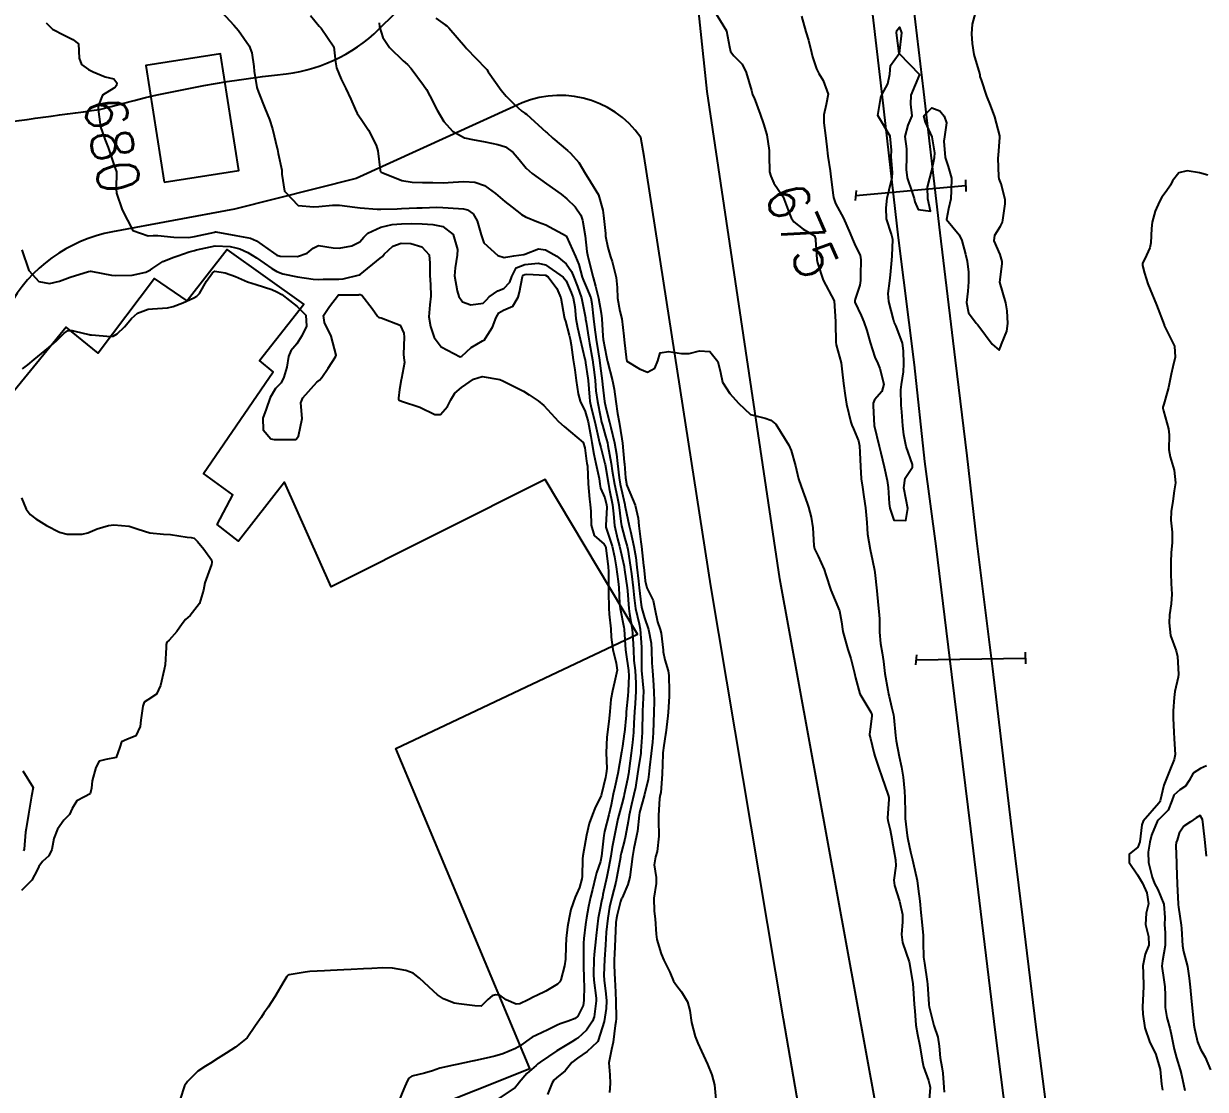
# Model space of a CAD drawing. Header units: metres. Extents: x 292545 to 299085, y 7450245 to 7463078.
# Drawn here: x 296064.9 to 296179.3, y 7456203.6 to 7456306.8 of the extents above; entities that cross this region are included whole.
import ezdxf
from ezdxf.enums import TextEntityAlignment as Align

# ---------------------------------------------------------------- set-up
doc = ezdxf.new("R2010")
doc.units = ezdxf.units.M
for name, color, linetype in [('Cotas', 45, 'Continuous'), ('Curvas de Nivel 1m', 11, 'Continuous'), ('Curvas de Nivel 5m', 15, 'Continuous'), ('Edificações', 30, 'Continuous'), ('Linha Férrea', 20, 'Continuous'), ('Pórtico', 62, 'Continuous'), ('Vias Primárias', 230, 'Continuous')]:
    doc.layers.add(name, color=color, linetype=linetype)
doc.styles.add('Style-STANDARD', font='STANDARD.shx')

msp = doc.modelspace()

# ---------------------------------------------------------------- linework, layer by layer
at = {"layer": 'Curvas de Nivel 1m', "flags": 128}
for points, elevation in [([(296083.72, 7456308.27), (296085.25, 7456306.61), (296085.69, 7456306.08), (296086.74, 7456304.59), (296087.01, 7456303.93), (296087.18, 7456302.59), (296087.22, 7456302.15), (296087.48, 7456300.58), (296087.63, 7456300.13), (296088.24, 7456298.57), (296088.69, 7456297.47), (296089.01, 7456296.57), (296089.44, 7456294.68), (296089.47, 7456294.56), (296089.55, 7456294.19), (296089.89, 7456292.56), (296089.91, 7456292.17), (296090.16, 7456290.55), (296091.49, 7456289.15), (296093, 7456289.01), (296093.49, 7456289.06), (296094.81, 7456289.18), (296095.49, 7456289.17), (296096.96, 7456288.99), (296097.49, 7456288.94), (296099.13, 7456288.8), (296099.49, 7456288.8), (296101.07, 7456288.84), (296101.49, 7456288.86), (296102.97, 7456288.91), (296103.49, 7456288.94), (296104.89, 7456288.98), (296105.49, 7456288.97), (296106.99, 7456288.86), (296107.49, 7456288.83), (296107.88, 7456288.74), (296108.41, 7456288.34), (296108.82, 7456287.67), (296109.19, 7456286.32), (296109.45, 7456285.54), (296110.8, 7456284.31), (296111.43, 7456284.11), (296111.59, 7456284.14), (296112.35, 7456284.29), (296113.32, 7456284.4), (296113.44, 7456284.44), (296114.75, 7456284.95), (296115.44, 7456284.87), (296116.52, 7456284.24), (296117.43, 7456283.5), (296117.95, 7456282.76), (296118.17, 7456282.22), (296118.51, 7456281.32), (296118.9, 7456280.21), (296119.29, 7456278.28), (296119.3, 7456278.2), (296119.31, 7456278.15), (296119.36, 7456277.86), (296119.63, 7456276.2), (296119.69, 7456275.84), (296119.96, 7456274.2), (296120.13, 7456273.03), (296120.22, 7456272.2), (296120.31, 7456271.22), (296120.45, 7456270.19), (296120.75, 7456268.69), (296120.86, 7456268.19), (296120.94, 7456267.88), (296121.23, 7456266.84), (296121.42, 7456266.18), (296121.47, 7456265.93), (296121.78, 7456264.17), (296121.88, 7456263.48), (296122.09, 7456262.17), (296122.35, 7456260.98), (296122.51, 7456260.17), (296122.71, 7456258.58), (296122.78, 7456258.16), (296123.11, 7456256.93), (296123.33, 7456256.16), (296123.39, 7456255.87), (296123.65, 7456254.15), (296123.74, 7456253.49), (296123.91, 7456252.15), (296124.01, 7456251.19), (296124.15, 7456250.15), (296124.49, 7456248.67), (296124.59, 7456248.14), (296124.72, 7456246.4), (296124.73, 7456246.14), (296124.71, 7456244.39), (296124.73, 7456244.14), (296124.91, 7456242.16), (296124.91, 7456242.14), (296124.83, 7456240.22), (296124.83, 7456240.14), (296124.79, 7456238.25), (296124.78, 7456238.14), (296124.67, 7456236.34), (296124.65, 7456236.14), (296124.41, 7456234.58), (296124.34, 7456234.14), (296124.13, 7456232.84), (296123.99, 7456232.15), (296123.76, 7456231.19), (296123.53, 7456230.15), (296123.42, 7456229.53), (296123.18, 7456228.16), (296123.11, 7456227.82), (296122.75, 7456226.46), (296122.69, 7456226.22), (296122.68, 7456226.16), (296122.67, 7456226.09), (296122.33, 7456224.17), (296122.22, 7456223.67), (296121.84, 7456222.17), (296121.62, 7456221.24), (296121.45, 7456220.18), (296121.31, 7456218.83), (296121.27, 7456218.18), (296121.24, 7456217.59), (296121.14, 7456216.18), (296121.08, 7456214.65), (296121.1, 7456214.18), (296121.27, 7456212.86), (296121.32, 7456212.18), (296121.31, 7456211.44), (296121.12, 7456210.18), (296120.53, 7456208.35), (296120.48, 7456208.25), (296120.43, 7456208.19), (296119.46, 7456207.27), (296118.52, 7456206.64), (296117.98, 7456206.22), (296117.32, 7456205.41), (296116.49, 7456204.72), (296116.23, 7456204.5), (296116.06, 7456204.24), (296115.61, 7456203.11)], 679), ([(296092.68, 7456307.55), (296093.53, 7456306.51), (296093.7, 7456306.31), (296094.92, 7456304.5), (296095.1, 7456303.06), (296095.19, 7456302.49), (296095.64, 7456301.39), (296096.1, 7456300.48), (296096.59, 7456299.45), (296096.99, 7456298.47), (296097.2, 7456298.07), (296097.59, 7456297.52), (296098.29, 7456296.45), (296099.02, 7456294.99), (296099.18, 7456294.44), (296099.41, 7456292.57), (296099.46, 7456292.44), (296099.53, 7456292.37), (296099.67, 7456292.3), (296101.52, 7456291.58), (296102.52, 7456291.4), (296103.52, 7456291.39), (296104.53, 7456291.37), (296105.52, 7456291.36), (296106.48, 7456291.4), (296107.52, 7456291.46), (296108.6, 7456291.41), (296109.51, 7456291.1), (296110.6, 7456290.31), (296111.5, 7456289.55), (296112.19, 7456288.99), (296113.11, 7456288.28), (296113.48, 7456288.05), (296114.76, 7456287.54), (296115.47, 7456287.27), (296117.41, 7456286.23), (296117.46, 7456286.16), (296118.32, 7456284.22), (296118.65, 7456283.43), (296118.99, 7456282.21), (296119.1, 7456281.89), (296119.4, 7456281.21), (296119.8, 7456280.2), (296119.91, 7456279.67), (296120.07, 7456278.19), (296120.16, 7456277.39), (296120.33, 7456276.19), (296120.52, 7456274.99), (296120.65, 7456274.19), (296120.73, 7456273.62), (296120.9, 7456272.19), (296120.94, 7456271.84), (296121.15, 7456270.18), (296121.26, 7456269.57), (296121.61, 7456268.18), (296121.74, 7456267.67), (296122.1, 7456266.17), (296122.29, 7456265.09), (296122.4, 7456264.17), (296122.55, 7456262.8), (296122.65, 7456262.17), (296123.11, 7456260.2), (296123.12, 7456260.16), (296123.15, 7456259.99), (296123.53, 7456258.16), (296123.64, 7456257.63), (296123.98, 7456256.15), (296124.16, 7456255.08), (296124.27, 7456254.15), (296124.42, 7456252.79), (296124.49, 7456252.15), (296124.69, 7456250.49), (296124.75, 7456250.14), (296125.02, 7456249.25), (296125.41, 7456248.13), (296125.66, 7456246.8), (296125.7, 7456246.13), (296125.73, 7456244.89), (296125.77, 7456244.13), (296125.84, 7456243.24), (296125.92, 7456242.13), (296125.94, 7456241.14), (296125.91, 7456240.12), (296125.89, 7456239.11), (296125.84, 7456238.13), (296125.78, 7456237.22), (296125.67, 7456236.13), (296125.48, 7456234.77), (296125.42, 7456234.13), (296125.36, 7456233.61), (296125, 7456232.14), (296124.81, 7456231.45), (296124.54, 7456230.4), (296124.49, 7456230.14), (296124.32, 7456228.6), (296124.25, 7456228.15), (296123.99, 7456226.92), (296123.85, 7456226.15), (296123.72, 7456225.16), (296123.59, 7456224.15), (296123.41, 7456223.45), (296122.85, 7456222.16), (296122.79, 7456222.07), (296122.7, 7456221.79), (296122.35, 7456220.49), (296122.29, 7456220.17), (296122.25, 7456219.75), (296122.17, 7456218.17), (296122.11, 7456216.69), (296122.08, 7456216.17), (296122.07, 7456215.62), (296122.14, 7456214.17), (296122.17, 7456213.74), (296122.24, 7456212.17), (296122.27, 7456210.46), (296122.23, 7456210.16), (296122.17, 7456209.78), (296121.99, 7456208.17), (296121.82, 7456207.46), (296121.57, 7456206.17), (296121.65, 7456205.02), (296121.69, 7456204.17), (296121.61, 7456203.31)], 678), ([(296099.31, 7456306.84), (296099.35, 7456306.44), (296099.69, 7456305.42), (296100.33, 7456304.43), (296101.66, 7456303.15), (296102.05, 7456302.8), (296102.41, 7456302.41), (296103.63, 7456300.81), (296103.91, 7456300.39), (296104.24, 7456299.76), (296104.95, 7456298.38), (296105.59, 7456297.27), (296106.41, 7456296.36), (296107.57, 7456295.71), (296108.37, 7456295.54), (296109.57, 7456295.31), (296110.81, 7456295.06), (296111.56, 7456294.83), (296112.29, 7456294.29), (296112.87, 7456293.6), (296113.54, 7456292.78), (296114.12, 7456292.26), (296115.52, 7456291.26), (296116.93, 7456290.24), (296117.5, 7456289.81), (296118.3, 7456289.03), (296118.84, 7456288.21), (296119.01, 7456287.74), (296119.25, 7456286.2), (296119.44, 7456284.69), (296119.51, 7456284.2), (296119.54, 7456284.09), (296120.04, 7456282.19), (296120.26, 7456281.34), (296120.57, 7456280.19), (296120.82, 7456278.74), (296120.87, 7456278.18), (296120.98, 7456276.55), (296121.02, 7456276.18), (296121.32, 7456274.5), (296121.4, 7456274.18), (296121.43, 7456274.06), (296121.91, 7456272.17), (296122.07, 7456271.39), (296122.25, 7456270.17), (296122.41, 7456269.01), (296122.55, 7456268.17), (296122.81, 7456266.58), (296122.87, 7456266.16), (296123.05, 7456264.3), (296123.06, 7456264.16), (296123.18, 7456262.79), (296123.26, 7456262.24), (296123.27, 7456262.16), (296123.33, 7456261.99), (296124.12, 7456260.15), (296124.39, 7456258.89), (296124.47, 7456258.15), (296124.65, 7456256.6), (296124.71, 7456256.14), (296124.91, 7456254.32), (296124.93, 7456254.14), (296125.06, 7456252.83), (296125.25, 7456252.14), (296125.85, 7456250.94), (296126.02, 7456250.13), (296126.28, 7456248.85), (296126.54, 7456248.12), (296126.63, 7456247.75), (296126.81, 7456246.11), (296126.83, 7456245.96), (296126.97, 7456245.18), (296127.31, 7456244.11), (296127.38, 7456243.68), (296127.4, 7456242.11), (296127.39, 7456241.64), (296127.31, 7456240.11), (296127.27, 7456239.75), (296127.07, 7456238.11), (296127.05, 7456237.95), (296126.87, 7456236.9), (296126.8, 7456236.17), (296126.8, 7456236.11), (296126.79, 7456236.04), (296126.72, 7456234.11), (296126.58, 7456232.35), (296126.53, 7456232.11), (296126.45, 7456231.76), (296126.35, 7456230.12), (296126.35, 7456229.68), (296126.41, 7456228.12), (296126.25, 7456226.62), (296126.08, 7456226.12), (296125.95, 7456225.34), (296126.15, 7456224.12), (296126.14, 7456223.54), (296125.92, 7456222.12), (296125.94, 7456220.87), (296126.04, 7456220.13), (296126.14, 7456218.64), (296126.2, 7456218.12), (296126.63, 7456216.72), (296126.89, 7456216.12), (296127.45, 7456214.95), (296127.83, 7456214.1), (296128.13, 7456213.63), (296128.59, 7456213.06), (296129.17, 7456212.08), (296129.4, 7456211.25), (296129.55, 7456210.08), (296129.9, 7456208.72), (296130.16, 7456208.07), (296130.52, 7456207.3), (296131.11, 7456206.06), (296131.54, 7456205.01), (296131.77, 7456204.06), (296131.9, 7456202.63)], 677), ([(296104.81, 7456307.28), (296105.71, 7456306.65), (296105.87, 7456306.53), (296106.06, 7456306.36), (296107.67, 7456304.46), (296107.78, 7456304.34), (296109.65, 7456302.41), (296109.73, 7456302.32), (296109.89, 7456302.08), (296111.12, 7456300.31), (296111.62, 7456299.72), (296112.34, 7456299.02), (296113.15, 7456298.28), (296113.43, 7456298.1), (296113.6, 7456297.99), (296115.49, 7456296.25), (296115.58, 7456296.17), (296116.15, 7456295.67), (296117.56, 7456294.49), (296117.85, 7456294.23), (296118.64, 7456293.31), (296119.3, 7456292.2), (296119.53, 7456291.85), (296120.54, 7456290.19), (296120.96, 7456288.71), (296121.04, 7456288.18), (296121.22, 7456286.43), (296121.24, 7456286.18), (296121.45, 7456285.09), (296121.72, 7456284.18), (296121.87, 7456283.73), (296122.26, 7456282.17), (296122.35, 7456281.22), (296122.38, 7456280.17), (296122.62, 7456278.92), (296122.8, 7456278.17), (296123, 7456276.51), (296123.04, 7456276.16), (296123.28, 7456274.19), (296123.29, 7456274.16), (296123.31, 7456274.08), (296124.52, 7456273.36), (296125.3, 7456273.03), (296126.01, 7456273.41), (296126.31, 7456274.12), (296126.54, 7456274.9), (296127.33, 7456275.03), (296128.6, 7456274.82), (296129.32, 7456274.82), (296130.33, 7456275.08), (296131.33, 7456275.01), (296132.12, 7456274.05), (296132.36, 7456272.99), (296132.57, 7456272.05), (296133.28, 7456270.96), (296134.11, 7456270.03), (296135.26, 7456268.93), (296136.68, 7456268.57), (296137.25, 7456268.39), (296137.71, 7456267.99), (296138.56, 7456266.65), (296138.98, 7456265.97), (296139.21, 7456265.44), (296139.63, 7456263.96), (296139.93, 7456262.71), (296140.17, 7456261.96), (296140.77, 7456260.35), (296140.89, 7456259.95), (296141.14, 7456258.99), (296141.31, 7456257.95), (296141.41, 7456256.25), (296141.47, 7456255.94), (296141.81, 7456255.22), (296142.4, 7456253.93), (296142.55, 7456253.41), (296143.05, 7456251.92), (296143.89, 7456249.91), (296144.07, 7456248.86), (296144.22, 7456247.91), (296144.7, 7456246.19), (296144.8, 7456245.9), (296144.98, 7456245.31), (296145.33, 7456243.9), (296145.42, 7456243.43), (296145.86, 7456241.89), (296146.92, 7456240.13), (296146.99, 7456239.96), (296147.01, 7456239.88), (296147.02, 7456239.77), (296146.9, 7456238.69), (296146.78, 7456237.99), (296146.79, 7456237.88), (296146.88, 7456237.57), (296147.22, 7456236.23), (296147.32, 7456235.87), (296147.69, 7456234.71), (296148, 7456233.86), (296148.59, 7456232.07), (296148.65, 7456231.85), (296148.65, 7456231.69), (296148.54, 7456229.85), (296148.56, 7456229.62), (296148.78, 7456228.74), (296148.94, 7456227.85), (296148.97, 7456227.65), (296149.31, 7456225.84), (296149.34, 7456225.24), (296149.16, 7456223.85), (296149.22, 7456223.34), (296149.71, 7456221.84), (296149.99, 7456220.53), (296150, 7456219.84), (296149.89, 7456218.61), (296149.99, 7456217.84), (296150.62, 7456215.97), (296150.66, 7456215.83), (296150.67, 7456215.78), (296150.97, 7456213.83), (296151.01, 7456213.41), (296151.13, 7456211.82), (296151.17, 7456211.22), (296151.29, 7456209.82), (296151.44, 7456208.92), (296151.66, 7456207.82), (296151.88, 7456206.45), (296152.01, 7456205.81), (296152.49, 7456204.46), (296152.64, 7456203.96), (296152.65, 7456203.81), (296152.49, 7456201.84)], 676), ([(296140.2, 7456307.47), (296140.64, 7456305.95), (296140.87, 7456305.14), (296141.17, 7456303.95), (296141.27, 7456303.55), (296141.66, 7456302.37), (296141.88, 7456301.94), (296142.31, 7456301.26), (296142.78, 7456299.93), (296142.61, 7456298.93), (296142.37, 7456297.93), (296142.37, 7456297.15), (296142.53, 7456295.93), (296142.67, 7456294.82), (296142.76, 7456293.93), (296142.97, 7456292.5), (296143.06, 7456291.92), (296143.28, 7456290.15), (296143.32, 7456289.92), (296143.5, 7456289.34), (296144.27, 7456287.91), (296144.92, 7456286.44), (296145.13, 7456285.9), (296145.45, 7456285.22), (296145.88, 7456284.33), (296145.95, 7456283.89), (296145.93, 7456282.4), (296145.92, 7456281.89), (296145.85, 7456281.45), (296145.39, 7456280.08), (296145.36, 7456279.92), (296145.36, 7456279.9), (296145.38, 7456279.79), (296145.98, 7456278.5), (296146.25, 7456277.89), (296146.53, 7456277.06), (296146.85, 7456275.88), (296147.32, 7456274.46), (296147.6, 7456273.87), (296147.8, 7456273.38), (296148.17, 7456271.86), (296148, 7456271.14), (296147.27, 7456270.35), (296147.13, 7456270.01), (296147.13, 7456269.87), (296147.15, 7456269.76), (296147.24, 7456267.87), (296147.72, 7456265.87), (296147.88, 7456265.2), (296148.22, 7456263.86), (296148.51, 7456262.53), (296148.6, 7456261.86), (296148.69, 7456260.32), (296148.75, 7456259.85), (296149.14, 7456258.69), (296150.31, 7456258.66), (296150.51, 7456259.84), (296150.34, 7456260.66), (296150.11, 7456261.84), (296150.25, 7456262.77), (296150.95, 7456263.83), (296150.95, 7456264.08), (296150.35, 7456265.84), (296150.13, 7456266.95), (296150.02, 7456267.84), (296149.91, 7456269.19), (296149.87, 7456269.84), (296149.83, 7456271.3), (296149.89, 7456271.84), (296150.09, 7456273.06), (296150.12, 7456273.84), (296150.09, 7456275.09), (296149.97, 7456275.84), (296149.36, 7456277.46), (296149.19, 7456277.85), (296149.1, 7456278.12), (296148.65, 7456279.86), (296148.61, 7456280.65), (296148.77, 7456281.86), (296148.83, 7456282.45), (296148.95, 7456283.85), (296149, 7456284.29), (296149.06, 7456285.85), (296148.93, 7456286.38), (296148.45, 7456287.86), (296148.42, 7456288.93), (296148.51, 7456289.86), (296148.69, 7456290.68), (296149, 7456291.86), (296149.03, 7456292.36), (296148.9, 7456293.86), (296148.92, 7456294.5), (296148.79, 7456295.86), (296147.6, 7456297.87), (296147.89, 7456299.6), (296147.99, 7456299.87), (296148.58, 7456300.92), (296148.77, 7456301.86), (296148.81, 7456302.71), (296149.67, 7456303.85), (296149.4, 7456305.85), (296149.45, 7456306.09), (296149.7, 7456306.41), (296149.9, 7456305.85), (296149.67, 7456303.85), (296151.64, 7456301.82), (296150.79, 7456299.83), (296150.75, 7456298.96), (296150.89, 7456297.83), (296150.49, 7456296.93), (296150.22, 7456295.84), (296150.36, 7456294.64), (296150.38, 7456293.84), (296150.34, 7456292.63), (296150.45, 7456291.84), (296150.92, 7456290.42), (296151.1, 7456289.83), (296151.18, 7456289.5), (296151.49, 7456288.75), (296152.69, 7456288.61), (296152.43, 7456289.81), (296152.41, 7456290.92), (296152.64, 7456291.81), (296152.82, 7456292.53), (296153.07, 7456293.8), (296153.11, 7456294.25), (296152.85, 7456295.81), (296152.2, 7456297.21), (296152.04, 7456297.82), (296152.82, 7456298.6), (296153.61, 7456298.32), (296154.03, 7456297.8), (296154.24, 7456297.15), (296154.05, 7456295.8), (296153.98, 7456295.39), (296154.12, 7456293.79), (296154.41, 7456292.93), (296154.72, 7456291.79), (296154.69, 7456290.61), (296154.67, 7456289.79), (296154.45, 7456288.84), (296154.23, 7456287.79), (296155.46, 7456286.31), (296155.72, 7456285.78), (296156.1, 7456284.43), (296156.25, 7456283.77), (296156.36, 7456282.71), (296156.36, 7456281.77), (296156.3, 7456280.87), (296156.19, 7456279.77), (296156.37, 7456278.76), (296157.13, 7456277.75), (296157.24, 7456277.63), (296157.36, 7456277.47), (296158.68, 7456275.74), (296159.33, 7456275.15), (296159.52, 7456275.55), (296159.58, 7456275.73), (296160.08, 7456277), (296160.17, 7456277.72), (296160.13, 7456278.96), (296160, 7456279.72), (296159.41, 7456281.73), (296159.65, 7456283.51), (296159.65, 7456283.73), (296159.44, 7456284.42), (296158.87, 7456285.74), (296158.93, 7456286.27), (296159.47, 7456287.14), (296159.66, 7456287.55), (296159.7, 7456287.73), (296159.92, 7456289.31), (296159.91, 7456289.73), (296159.53, 7456291.24), (296159.35, 7456291.73), (296159.3, 7456291.97), (296159.25, 7456293.73), (296159.27, 7456294.02), (296159.42, 7456295.73), (296159.41, 7456295.9), (296158.93, 7456297.74), (296158.51, 7456298.85), (296158.16, 7456299.74), (296157.64, 7456301.31), (296157.52, 7456301.63), (296157.5, 7456301.75), (296157.47, 7456301.93), (296156.93, 7456303.76), (296156.75, 7456304.83), (296156.69, 7456305.77), (296156.76, 7456306.71), (296157.04, 7456307.76)], 674), ([(296179.53, 7456292.09), (296178.73, 7456292.31), (296177.54, 7456292.52), (296176.75, 7456292.31), (296176.14, 7456291.53), (296175.93, 7456291.13), (296175.51, 7456290.51), (296175.1, 7456289.95), (296174.86, 7456289.55), (296174.44, 7456288.6), (296174.16, 7456287.55), (296174.1, 7456286.93), (296174.03, 7456285.55), (296173.94, 7456285.06), (296173.44, 7456284), (296173.22, 7456283.56), (296173.21, 7456283.34), (296173.42, 7456282.59), (296173.73, 7456281.56), (296173.95, 7456281.01), (296174.59, 7456279.55), (296175.31, 7456277.6), (296175.33, 7456277.54), (296175.36, 7456277.48), (296176.31, 7456275.53), (296176.39, 7456274.47), (296176.16, 7456273.53), (296176.01, 7456272.82), (296175.74, 7456271.54), (296175.64, 7456271.19), (296175.27, 7456269.93), (296175.19, 7456269.62), (296175.19, 7456269.54), (296175.26, 7456269.27), (296175.74, 7456267.54), (296175.81, 7456266.96), (296175.78, 7456265.53), (296175.9, 7456264.84), (296176.29, 7456263.53), (296176.4, 7456262.31), (296176.29, 7456261.53), (296176.16, 7456260.53), (296176.01, 7456259.53), (296175.97, 7456258.69), (296176.09, 7456257.53), (296176.09, 7456256.55), (296175.99, 7456255.53), (296175.96, 7456254.66), (296175.97, 7456253.53), (296176.01, 7456252.58), (296176.07, 7456251.53), (296175.98, 7456250.59), (296175.84, 7456249.53), (296175.8, 7456248.75), (296175.94, 7456247.53), (296176.47, 7456246.04), (296176.62, 7456245.52), (296176.69, 7456243.79), (296176.66, 7456243.52), (296176.35, 7456242.11), (296176.27, 7456241.53), (296176.19, 7456240.26), (296176.19, 7456239.53), (296176.24, 7456238.18), (296176.27, 7456237.53), (296176.39, 7456236.01), (296176.3, 7456235.53), (296175.87, 7456234.5), (296175.48, 7456233.53), (296175.3, 7456233.06), (296174.94, 7456231.54), (296174.91, 7456231.44), (296174.81, 7456231.32), (296173.29, 7456229.56), (296173.14, 7456229.21), (296172.95, 7456227.57), (296172.76, 7456227.04), (296171.94, 7456226.39), (296171.92, 7456225.58), (296172.73, 7456224.38), (296173.23, 7456223.56), (296173.65, 7456222.62), (296173.79, 7456221.56), (296173.58, 7456220.66), (296173.51, 7456219.56), (296173.8, 7456218.42), (296173.84, 7456217.56), (296173.48, 7456216.71), (296173.26, 7456215.56), (296173.28, 7456214.9), (296173.32, 7456213.56), (296173.28, 7456212.88), (296173.22, 7456211.56), (296173.25, 7456210.88), (296173.45, 7456209.56), (296173.94, 7456208.16), (296174.24, 7456207.55), (296174.52, 7456206.98), (296174.92, 7456205.54), (296175.07, 7456204.12), (296175.17, 7456203.54)], 674), ([(296064.74, 7456284.85), (296065.41, 7456282.85), (296066.37, 7456281.81), (296067.4, 7456281.61), (296068.38, 7456281.84), (296069.41, 7456282.21), (296071.18, 7456282.77), (296071.37, 7456282.81), (296071.41, 7456282.81), (296071.58, 7456282.77), (296073.41, 7456282.41), (296073.77, 7456282.38), (296075.41, 7456282.41), (296076.75, 7456282.71), (296077.2, 7456282.92), (296077.42, 7456283.09), (296078.38, 7456283.74), (296079.43, 7456284.15), (296079.83, 7456284.28), (296080.93, 7456284.67), (296081.44, 7456284.8), (296081.64, 7456284.85), (296083.45, 7456285.26), (296084.89, 7456285.17), (296085.45, 7456285.07), (296085.82, 7456284.97), (296086.62, 7456284.59), (296087.44, 7456284.09), (296088.92, 7456283.06), (296089.42, 7456282.77), (296090.01, 7456282.55), (296091.41, 7456282.24), (296092.92, 7456282.03), (296093.41, 7456282), (296093.91, 7456282.01), (296095.41, 7456282.01), (296095.84, 7456282.05), (296097.41, 7456282.44), (296097.48, 7456282.47), (296099.43, 7456284.05), (296099.63, 7456284.23), (296099.8, 7456284.44), (296100.64, 7456285.23), (296101.45, 7456285.52), (296102.38, 7456285.48), (296103.44, 7456285.15), (296104.15, 7456284.38), (296104.23, 7456283.58), (296104.22, 7456282.38), (296104.28, 7456281.51), (296104.32, 7456280.38), (296104.23, 7456279.53), (296104.14, 7456278.38), (296104.28, 7456277.45), (296104.64, 7456276.38), (296105.33, 7456275.48), (296107.15, 7456274.51), (296107.32, 7456274.58), (296108.24, 7456275.42), (296109.34, 7456276.04), (296109.51, 7456276.15), (296109.63, 7456276.32), (296110.29, 7456277.38), (296110.66, 7456278.31), (296110.91, 7456278.76), (296111.37, 7456279.02), (296112.25, 7456279.42), (296112.77, 7456280.29), (296112.91, 7456280.77), (296113.2, 7456282.28), (296113.27, 7456282.42), (296113.41, 7456282.48), (296113.63, 7456282.49), (296115.41, 7456282.4), (296115.69, 7456282.25), (296116.53, 7456281.11), (296116.92, 7456280.23), (296117.22, 7456278.37), (296117.27, 7456278.23), (296117.36, 7456277.97), (296117.71, 7456276.59), (296117.8, 7456276.22), (296117.9, 7456275.66), (296118.11, 7456274.22), (296118.26, 7456273.26), (296118.41, 7456272.22), (296118.58, 7456270.92), (296118.78, 7456270.21), (296119.26, 7456269.23), (296119.57, 7456268.21), (296119.82, 7456266.79), (296119.91, 7456266.2), (296120.1, 7456265.09), (296120.3, 7456264.19), (296120.63, 7456262.74), (296120.69, 7456262.19), (296120.76, 7456261.78), (296121.16, 7456260.85), (296121.34, 7456260.18), (296121.36, 7456259.97), (296121.25, 7456258.18), (296121.27, 7456258.03), (296121.88, 7456256.17), (296122.12, 7456255.14), (296122.27, 7456254.17), (296122.47, 7456252.75), (296122.52, 7456252.17), (296122.59, 7456250.62), (296122.64, 7456250.16), (296123.01, 7456248.35), (296123.04, 7456248.16), (296123.05, 7456248.12), (296123.18, 7456246.16), (296123.21, 7456245.93), (296123.46, 7456244.16), (296123.49, 7456243.62), (296123.42, 7456242.16), (296123.38, 7456241.7), (296123.25, 7456240.16), (296123.22, 7456239.84), (296123.06, 7456238.16), (296123.04, 7456238.01), (296122.87, 7456236.83), (296122.77, 7456236.25), (296122.76, 7456236.16), (296122.76, 7456236.06), (296122.43, 7456234.17), (296122.13, 7456232.86), (296121.98, 7456232.17), (296121.78, 7456231.15), (296121.55, 7456230.18), (296121.15, 7456228.56), (296121.06, 7456228.19), (296121.03, 7456227.93), (296120.85, 7456226.19), (296120.74, 7456225.65), (296120.36, 7456224.56), (296120.27, 7456224.19), (296119.96, 7456222.95), (296119.78, 7456222.2), (296119.58, 7456221.31), (296119.39, 7456220.2), (296119.3, 7456219.57), (296119.13, 7456218.21), (296119.1, 7456217.76), (296119.1, 7456216.21), (296119.1, 7456215.72), (296119.13, 7456214.2), (296119.16, 7456213.64), (296119.15, 7456212.2), (296119.06, 7456211.72), (296118.56, 7456210.7), (296118.31, 7456210.46), (296117.62, 7456210.22), (296116.83, 7456209.95), (296116.55, 7456209.82), (296115.66, 7456209.36), (296114.54, 7456208.86), (296114.15, 7456208.65), (296113.58, 7456208.27), (296112.96, 7456207.84), (296112.53, 7456207.58), (296111.29, 7456207.06), (296110.52, 7456206.82), (296110.11, 7456206.72), (296108.51, 7456206.37), (296108.48, 7456206.36), (296108.33, 7456206.33), (296106.85, 7456206.01), (296106.51, 7456205.95), (296105.2, 7456205.67), (296104.5, 7456205.4), (296103.7, 7456205.18), (296102.49, 7456204.9), (296102.2, 7456204.69), (296102.03, 7456204.41), (296101.71, 7456203.65), (296101.18, 7456202.42)], 681), ([(296064.81, 7456273.35), (296065.31, 7456273.73), (296065.92, 7456274.24), (296066.62, 7456274.83), (296067.33, 7456275.42), (296068.07, 7456276.07), (296068.84, 7456276.81), (296069.14, 7456277.01), (296069.35, 7456277.06), (296069.59, 7456277.04), (296070.81, 7456276.78), (296071.24, 7456276.67), (296071.34, 7456276.65), (296071.47, 7456276.64), (296073.34, 7456276.48), (296073.58, 7456276.51), (296073.95, 7456276.74), (296074.68, 7456277.4), (296075.36, 7456278.2), (296075.94, 7456278.72), (296076.96, 7456279.11), (296077.37, 7456279.15), (296078.82, 7456279.24), (296079.37, 7456279.38), (296080.32, 7456279.73), (296081.39, 7456280.2), (296081.67, 7456280.37), (296081.92, 7456280.65), (296082.6, 7456281.84), (296083.2, 7456282.63), (296083.31, 7456282.73), (296083.42, 7456282.79), (296084.42, 7456282.62), (296085.41, 7456282.27), (296086.58, 7456281.77), (296087.4, 7456281.5), (296088.94, 7456281.03), (296089.4, 7456280.81), (296089.9, 7456280.55), (296091.38, 7456279.39), (296092.22, 7456278.53), (296092.3, 7456277.47), (296091.82, 7456276.53), (296091.34, 7456275.78), (296090.78, 7456275.09), (296090.55, 7456274.55), (296090.37, 7456273.49), (296090.09, 7456272.55), (296089.85, 7456271.99), (296089.28, 7456271.43), (296088.78, 7456270.57), (296088.39, 7456269.44), (296088.06, 7456268.58), (296088.1, 7456267.45), (296088.83, 7456266.57), (296089.16, 7456266.5), (296089.22, 7456266.49), (296089.29, 7456266.49), (296091.22, 7456266.5), (296091.29, 7456266.54), (296091.52, 7456266.83), (296091.87, 7456268.53), (296091.75, 7456270.05), (296091.92, 7456270.53), (296093.29, 7456272.06), (296093.54, 7456272.26), (296093.78, 7456272.51), (296094.4, 7456273.41), (296095.11, 7456274.49), (296095.15, 7456274.67), (296094.69, 7456276.5), (296094.04, 7456277.82), (296093.92, 7456278.5), (296094.51, 7456279.37), (296095.39, 7456280.49), (296097.34, 7456280.52), (296097.39, 7456280.53), (296097.47, 7456280.54), (296097.64, 7456280.47), (296098.64, 7456279.18), (296099.16, 7456278.44), (296099.26, 7456278.34), (296099.36, 7456278.3), (296099.52, 7456278.28), (296101.35, 7456277.56), (296101.72, 7456276.79), (296101.75, 7456276.41), (296101.68, 7456274.77), (296101.72, 7456274.41), (296101.76, 7456273.97), (296101.47, 7456272.42), (296101.44, 7456272.27), (296101.28, 7456271.36), (296101.18, 7456270.51), (296101.2, 7456270.42), (296101.27, 7456270.32), (296101.48, 7456270.2), (296103.26, 7456269.62), (296104.71, 7456268.92), (296105.25, 7456268.93), (296105.94, 7456269.69), (296106.25, 7456270.36), (296106.64, 7456270.99), (296107.28, 7456271.55), (296108.47, 7456272.33), (296109.3, 7456272.59), (296111.01, 7456272.3), (296111.29, 7456272.18), (296111.54, 7456272.05), (296113.28, 7456271.18), (296113.84, 7456270.84), (296114.73, 7456270.26), (296115.27, 7456269.79), (296116.67, 7456268.24), (296117.24, 7456267.75), (296119.06, 7456266.21), (296119.22, 7456265.69), (296119.39, 7456264.4), (296119.43, 7456264.21), (296119.48, 7456263.93), (296119.56, 7456262.2), (296119.68, 7456260.73), (296119.76, 7456260.2), (296119.81, 7456259.53), (296119.83, 7456258.2), (296120.13, 7456257.21), (296121.1, 7456256.39), (296121.22, 7456256.18), (296121.26, 7456256.02), (296121.48, 7456254.18), (296121.51, 7456253.74), (296121.51, 7456252.18), (296121.51, 7456251.72), (296121.55, 7456250.17), (296121.6, 7456249.6), (296121.74, 7456248.17), (296121.79, 7456247.38), (296121.93, 7456246.17), (296122.27, 7456244.87), (296122.35, 7456244.17), (296122.11, 7456243.01), (296121.91, 7456242.17), (296121.76, 7456241.33), (296121.65, 7456240.17), (296121.58, 7456239.5), (296121.42, 7456238.17), (296121.37, 7456237.69), (296121.31, 7456236.18), (296121.35, 7456234.68), (296121.3, 7456234.18), (296121.22, 7456233.81), (296120.85, 7456232.19), (296120.81, 7456232.05), (296120.2, 7456230.79), (296119.98, 7456230.2), (296119.66, 7456229.33), (296119.39, 7456228.2), (296119.31, 7456227.66), (296119.05, 7456226.21), (296119.02, 7456225.93), (296118.97, 7456224.21), (296118.94, 7456223.99), (296118.71, 7456223.14), (296118.43, 7456222.49), (296118.3, 7456222.21), (296117.89, 7456221.01), (296117.71, 7456220.22), (296117.55, 7456219.33), (296117.42, 7456218.22), (296117.4, 7456217.47), (296117.36, 7456216.22), (296117.28, 7456215.56), (296116.92, 7456214.23), (296116.82, 7456214.01), (296116.6, 7456213.8), (296115.46, 7456213.11), (296114.59, 7456212.71), (296114.28, 7456212.57), (296113.75, 7456212.27), (296112.95, 7456211.9), (296112.58, 7456211.86), (296111.61, 7456212.29), (296111, 7456212.72), (296110.59, 7456212.75), (296110.25, 7456212.65), (296109.83, 7456212.32), (296109.21, 7456211.68), (296108.57, 7456211.71), (296107.02, 7456211.9), (296106.58, 7456211.95), (296105.55, 7456212.37), (296104.98, 7456212.77), (296104.59, 7456213.11), (296103.24, 7456214.39), (296102.61, 7456214.87), (296101.9, 7456215.12), (296100.62, 7456215.34), (296099.67, 7456215.38), (296098.62, 7456215.32), (296097.79, 7456215.28), (296096.61, 7456215.22), (296095.91, 7456215.19), (296094.61, 7456215.12), (296094.02, 7456215.1), (296092.61, 7456215.02), (296092.16, 7456214.97), (296090.61, 7456214.69), (296090.5, 7456214.65), (296090.39, 7456214.54), (296090.1, 7456214.05), (296089.22, 7456212.56), (296088.57, 7456211.57), (296088.17, 7456210.98), (296087.9, 7456210.58), (296087.35, 7456209.78), (296086.53, 7456208.59), (296085.41, 7456207.71), (296084.52, 7456207.11), (296083.74, 7456206.62), (296082.99, 7456206.15), (296082.5, 7456205.87), (296081.78, 7456205.36), (296081.07, 7456204.65), (296080.78, 7456204.36), (296080.48, 7456203.95), (296080.06, 7456202.67)], 682), ([(296064.69, 7456260.85), (296065.14, 7456259.77), (296065.54, 7456259.25), (296066.09, 7456258.84), (296067.12, 7456258.19), (296068.38, 7456257.54), (296069.11, 7456257.34), (296070.57, 7456257.33), (296071.11, 7456257.47), (296072.02, 7456257.86), (296073.12, 7456258.19), (296073.63, 7456258.24), (296075.12, 7456258.12), (296076, 7456257.84), (296077.11, 7456257.48), (296078.46, 7456257.34), (296079.11, 7456257.3), (296080.73, 7456257.05), (296081.11, 7456257.02), (296081.41, 7456256.96), (296081.73, 7456256.65), (296082.34, 7456255.88), (296083.09, 7456254.85), (296083.13, 7456254.63), (296083.13, 7456254.59), (296083.08, 7456254.42), (296082.46, 7456252.64), (296082.33, 7456251.92), (296081.92, 7456250.65), (296081.02, 7456249.46), (296080.59, 7456249.1), (296080.24, 7456248.67), (296079.75, 7456247.92), (296078.99, 7456247.09), (296078.78, 7456246.89), (296078.7, 7456246.68), (296078.69, 7456246.39), (296078.59, 7456244.69), (296078.52, 7456244.25), (296078.15, 7456242.69), (296077.78, 7456241.85), (296076.92, 7456241.31), (296076.56, 7456241.07), (296076.44, 7456240.71), (296076.26, 7456239.35), (296076.18, 7456238.72), (296075.77, 7456237.83), (296074.88, 7456237.47), (296074.38, 7456237.24), (296074.22, 7456236.74), (296073.87, 7456235.73), (296072.85, 7456235.54), (296072.23, 7456235.39), (296071.9, 7456234.76), (296071.54, 7456233.48), (296071.46, 7456232.77), (296071.36, 7456232.23), (296070.81, 7456231.94), (296070.06, 7456231.53), (296069.59, 7456230.79), (296069.35, 7456230.23), (296068.78, 7456229.66), (296068.18, 7456228.81), (296067.84, 7456227.89), (296067.62, 7456226.82), (296067.35, 7456226.22), (296066.74, 7456225.65), (296066.39, 7456225.17), (296066.23, 7456224.83), (296065.69, 7456223.86), (296064.7, 7456222.85)], 683), ([(296179.43, 7456234.91), (296178.85, 7456234.67), (296178.14, 7456234.21), (296177.73, 7456233.51), (296177.38, 7456232.96), (296176.82, 7456232.6), (296176.26, 7456232.08), (296176.06, 7456231.53), (296175.71, 7456230.63), (296174.79, 7456229.72), (296174.64, 7456229.54), (296174.1, 7456228.23), (296173.93, 7456227.55), (296173.77, 7456226.57), (296173.8, 7456225.56), (296174.14, 7456224.14), (296174.38, 7456223.55), (296174.71, 7456222.95), (296175.28, 7456221.54), (296175.38, 7456220.24), (296175.35, 7456219.54), (296175.4, 7456218.8), (296175.4, 7456217.54), (296175.14, 7456216.06), (296175.1, 7456215.54), (296175.3, 7456214.23), (296175.37, 7456213.54), (296175.4, 7456212.73), (296175.43, 7456211.54), (296175.59, 7456210.56), (296175.85, 7456209.53), (296175.98, 7456208.96), (296176.29, 7456207.52), (296176.52, 7456206.68), (296176.87, 7456205.52), (296176.99, 7456205.03), (296177.32, 7456203.51)], 673), ([(296064.84, 7456234.45), (296065.83, 7456232.84), (296065.66, 7456231.99), (296065.48, 7456230.84), (296065.39, 7456230.24), (296065.14, 7456228.85), (296065.1, 7456228.51), (296064.95, 7456226.85), (296064.9, 7456226.7)], 684), ([(296179.43, 7456226.17), (296179.29, 7456227.49), (296179.09, 7456229.2), (296179.06, 7456229.5), (296179.04, 7456229.74), (296178.8, 7456230.13), (296178.41, 7456229.89), (296177.86, 7456229.51), (296177.23, 7456229.08), (296176.78, 7456228.4), (296176.56, 7456227.73), (296176.49, 7456227.52), (296176.46, 7456227.23), (296176.5, 7456225.52), (296176.51, 7456225.29), (296176.56, 7456223.52), (296176.67, 7456221.54), (296176.68, 7456221.52), (296176.69, 7456221.24), (296176.97, 7456219.52), (296177, 7456219.18), (296177.08, 7456217.52), (296177.2, 7456216.95), (296177.59, 7456215.51), (296177.75, 7456214.37), (296177.82, 7456213.51), (296177.97, 7456212.12), (296178.03, 7456211.51), (296178.19, 7456209.87), (296178.25, 7456209.5), (296178.54, 7456208.23), (296178.84, 7456207.5), (296179.3, 7456206.72), (296179.8, 7456205.49)], 672)]:
    msp.add_lwpolyline(points, dxfattribs=dict(at, elevation=elevation))
at = {"layer": 'Curvas de Nivel 5m', "flags": 128}
for points, elevation in [([(296131.72, 7456308.06), (296132.96, 7456306.05), (296133.23, 7456304.5), (296133.35, 7456304.04), (296133.67, 7456303.65), (296134.47, 7456302.83), (296134.85, 7456302.02), (296135.37, 7456300.27), (296135.43, 7456300.01), (296135.48, 7456299.87), (296135.62, 7456299.57), (296136.21, 7456298), (296136.53, 7456297.06), (296136.85, 7456296), (296137.08, 7456294.47), (296137.08, 7456293.99), (296137.12, 7456292.41), (296137.23, 7456291.99), (296137.52, 7456291.32), (296138.42, 7456289.98), (296139.02, 7456288.44), (296139.22, 7456287.97), (296139.48, 7456287.57), (296140.37, 7456286.86), (296141.47, 7456286.22), (296141.55, 7456285.94), (296141.56, 7456285.84), (296141.7, 7456283.94), (296141.75, 7456283.61), (296142.32, 7456281.93), (296143.38, 7456279.92), (296143.49, 7456277.92), (296143.5, 7456277.78), (296143.53, 7456275.92), (296143.58, 7456275.68), (296144.04, 7456273.91), (296144.16, 7456273.05), (296144.26, 7456271.91), (296144.42, 7456270.77), (296144.58, 7456269.91), (296144.98, 7456268.17), (296145.07, 7456267.9), (296145.24, 7456267.54), (296145.72, 7456266.38), (296145.82, 7456265.89), (296145.85, 7456265.25), (296145.91, 7456263.89), (296146, 7456262.71), (296146.11, 7456261.89), (296146.25, 7456260.97), (296146.39, 7456259.88), (296146.53, 7456258.48), (296146.55, 7456257.88), (296146.59, 7456257.35), (296146.86, 7456255.87), (296147.09, 7456254.8), (296147.27, 7456253.87), (296147.31, 7456253.63), (296147.51, 7456251.87), (296147.64, 7456250.47), (296147.7, 7456249.87), (296147.75, 7456249.14), (296147.77, 7456247.87), (296147.87, 7456246.75), (296148.02, 7456245.86), (296148.14, 7456245.03), (296148.29, 7456243.86), (296148.55, 7456242.24), (296148.64, 7456241.85), (296148.7, 7456241.62), (296148.92, 7456240.65), (296149.1, 7456239.85), (296149.14, 7456239.61), (296149.31, 7456237.85), (296149.37, 7456237.35), (296149.66, 7456235.84), (296149.89, 7456234.8), (296150.06, 7456233.84), (296150.18, 7456232.48), (296150.21, 7456231.84), (296150.24, 7456230.4), (296150.25, 7456229.84), (296150.44, 7456228.17), (296150.49, 7456227.83), (296150.75, 7456226.59), (296150.95, 7456225.83), (296151.03, 7456225.54), (296151.39, 7456223.82), (296151.51, 7456223.02), (296151.65, 7456221.82), (296151.76, 7456220.74), (296151.86, 7456219.82), (296151.99, 7456218.49), (296152, 7456217.82), (296152.03, 7456216.41), (296152.11, 7456215.82), (296152.37, 7456214.05), (296152.39, 7456213.81), (296152.53, 7456211.86), (296152.53, 7456211.81), (296152.57, 7456211.59), (296152.92, 7456210.17), (296153.03, 7456209.8), (296153.4, 7456208.65), (296153.55, 7456207.79), (296153.64, 7456206.67), (296153.78, 7456205.79), (296153.88, 7456205.17), (296154, 7456203.79), (296154.02, 7456203.33)], 675), ([(296067.09, 7456306.83), (296067.69, 7456306.21), (296068.84, 7456305.65), (296069.68, 7456305.23), (296070.2, 7456304.79), (296070.29, 7456303.42), (296070.5, 7456302.79), (296071.19, 7456302.32), (296071.65, 7456302.08), (296072.79, 7456301.61), (296073.64, 7456301.4), (296073.92, 7456301.03), (296073.9, 7456300.75), (296073.78, 7456300.6), (296073.63, 7456300.52), (296072.54, 7456299.84), (296072.12, 7456298.76), (296072.14, 7456298.23), (296072.36, 7456296.76), (296072.75, 7456295.57), (296073.08, 7456294.75), (296073.54, 7456293.42), (296073.78, 7456292.75), (296073.88, 7456292.4), (296073.87, 7456290.75), (296073.91, 7456290.35), (296074.44, 7456288.74), (296075.46, 7456286.73), (296076.96, 7456286.21), (296077.46, 7456286.24), (296077.9, 7456286.26), (296079.46, 7456286.09), (296080.86, 7456286.06), (296081.46, 7456286.15), (296083.42, 7456286.58), (296083.46, 7456286.59), (296083.5, 7456286.59), (296085.46, 7456286.25), (296086.86, 7456285.99), (296087.45, 7456285.74), (296089.1, 7456284.56), (296089.43, 7456284.36), (296089.73, 7456284.26), (296091.43, 7456284.23), (296092.35, 7456284.53), (296092.94, 7456285.02), (296093.44, 7456285.28), (296094.87, 7456285.07), (296095.44, 7456285.02), (296096.67, 7456285.25), (296097.45, 7456285.62), (296097.83, 7456286.09), (296098.23, 7456286.46), (296099.47, 7456287.05), (296100.58, 7456287.32), (296101.47, 7456287.39), (296102.47, 7456287.41), (296103.47, 7456287.38), (296104.53, 7456287.32), (296105.47, 7456287.13), (296106.49, 7456286.36), (296106.9, 7456284.89), (296106.88, 7456284.36), (296106.67, 7456283.11), (296106.61, 7456282.36), (296106.86, 7456280.89), (296107.03, 7456280.35), (296107.39, 7456279.84), (296108.19, 7456279.53), (296109.38, 7456279.7), (296109.7, 7456280.01), (296109.96, 7456280.31), (296110.81, 7456280.89), (296111.4, 7456281.13), (296111.98, 7456281.72), (296112.17, 7456282.29), (296112.59, 7456283.12), (296113.42, 7456283.43), (296114.73, 7456283.56), (296115.42, 7456283.41), (296117.12, 7456282.23), (296117.41, 7456281.85), (296117.92, 7456280.74), (296118.1, 7456280.22), (296118.25, 7456279.34), (296118.36, 7456278.21), (296118.51, 7456277.36), (296118.78, 7456276.21), (296119.24, 7456274.28), (296119.26, 7456274.21), (296119.31, 7456273.92), (296119.53, 7456272.44), (296119.56, 7456272.21), (296119.67, 7456270.6), (296119.72, 7456270.2), (296119.85, 7456269.61), (296120.21, 7456268.2), (296120.39, 7456267.35), (296120.66, 7456266.19), (296120.77, 7456265.74), (296121.18, 7456264.18), (296121.2, 7456264.09), (296121.51, 7456262.18), (296121.6, 7456261.75), (296121.92, 7456260.17), (296122.01, 7456259.3), (296122.09, 7456258.17), (296122.39, 7456256.89), (296122.6, 7456256.17), (296123.03, 7456254.22), (296123.04, 7456254.16), (296123.08, 7456253.89), (296123.32, 7456252.16), (296123.35, 7456251.86), (296123.48, 7456250.16), (296123.56, 7456249.62), (296123.8, 7456248.15), (296123.88, 7456247.26), (296123.94, 7456246.15), (296123.99, 7456245.13), (296124.09, 7456244.15), (296124.18, 7456242.91), (296124.17, 7456242.15), (296124.1, 7456240.97), (296124.05, 7456240.15), (296123.99, 7456239.06), (296123.93, 7456238.15), (296123.84, 7456237.18), (296123.72, 7456236.15), (296123.61, 7456235.4), (296123.45, 7456234.15), (296123.36, 7456233.63), (296123.05, 7456232.16), (296123, 7456231.97), (296122.8, 7456231.23), (296122.52, 7456230.16), (296122.43, 7456229.81), (296122.1, 7456228.17), (296121.89, 7456227.04), (296121.74, 7456226.18), (296121.53, 7456224.98), (296121.37, 7456224.18), (296120.99, 7456222.47), (296120.93, 7456222.19), (296120.88, 7456222), (296120.69, 7456221), (296120.54, 7456220.33), (296120.52, 7456220.19), (296120.33, 7456218.52), (296120.29, 7456218.19), (296120.15, 7456216.68), (296120.12, 7456216.2), (296120.08, 7456214.72), (296120.11, 7456214.19), (296120.33, 7456212.45), (296120.34, 7456212.19), (296120.13, 7456210.63), (296119.98, 7456210.2), (296119.39, 7456209.35), (296118.54, 7456208.57), (296118.32, 7456208.43), (296117.97, 7456208.22), (296116.52, 7456207.33), (296114.9, 7456206.26), (296114.69, 7456206.08), (296114.51, 7456205.92), (296113.62, 7456205.14), (296112.87, 7456204.28), (296112.71, 7456204.05), (296112.48, 7456203.8), (296110.81, 7456202.65)], 680)]:
    msp.add_lwpolyline(points, dxfattribs=dict(at, elevation=elevation))
at = {"layer": 'Edificações'}
msp.add_lwpolyline([(296078.5, 7456291.41), (296085.75, 7456292.55), (296083.97, 7456303.84), (296076.72, 7456302.7)], close=True, dxfattribs=at)
msp.add_lwpolyline([(296056.51, 7456182.75), (296113.9, 7456205.62), (296100.93, 7456236.61), (296124.33, 7456247.66), (296115.39, 7456262.65), (296094.66, 7456252.26), (296090.15, 7456262.38), (296085.72, 7456256.68), (296083.65, 7456258.29), (296085.15, 7456261.15), (296082.31, 7456263.21), (296089.05, 7456273.05), (296087.74, 7456274.15), (296092.03, 7456279.59), (296084.61, 7456284.88), (296080.74, 7456279.92), (296077.56, 7456282.1), (296072.13, 7456274.85), (296069.03, 7456277.39), (296062.08, 7456268.91)], dxfattribs=at)
at = {"layer": 'Linha Férrea', "linetype": 'Continuous'}
for points in [[(296175.06, 7456114.96), (296173.14, 7456128.08), (296172.2, 7456136), (296170.66, 7456147.66), (296168.18, 7456166.31), (296166.92, 7456177.33), (296165.92, 7456186.41), (296164.51, 7456197.38), (296162.93, 7456209.63), (296161.65, 7456220.25), (296160.49, 7456229.38), (296158.74, 7456244.3), (296157.17, 7456256.7), (296156.26, 7456264.92), (296155.13, 7456274.19), (296153.62, 7456286.52), (296152.04, 7456300.16), (296150.28, 7456315.08)], [(296146.26, 7456314.56), (296148.02, 7456299.63), (296149.57, 7456286.03), (296151.1, 7456273.72), (296152.1, 7456264.38), (296153.2, 7456256.19), (296154.73, 7456243.76), (296156.57, 7456228.82), (296157.68, 7456219.77), (296158.97, 7456209.11), (296160.52, 7456196.92), (296161.78, 7456185.89), (296163.02, 7456176.78), (296164.44, 7456165.71), (296166.7, 7456147.19), (296168.06, 7456135.48), (296169.15, 7456127.53), (296170.93, 7456114.43)]]:
    msp.add_lwpolyline(points, dxfattribs=at)
at = {"layer": 'Pórtico'}
for points in [[(296145.46, 7456290.11), (296156.1, 7456291.08)], [(296156.1, 7456291.65), (296156.11, 7456290.51)], [(296145.51, 7456290.6), (296145.41, 7456289.62)], [(296151.35, 7456245.68), (296151.25, 7456244.69)], [(296151.3, 7456245.18), (296161.88, 7456245.36)], [(296161.87, 7456245.93), (296161.89, 7456244.79)]]:
    msp.add_lwpolyline(points, dxfattribs=at)
at = {"layer": 'Vias Primárias'}
msp.add_lwpolyline([(296230.8, 7455552.8), (296227.14, 7455578.69), (296222.95, 7455609.32), (296218.46, 7455647.11), (296214.42, 7455680.72), (296209.77, 7455718.05), (296205.97, 7455749.95), (296199.3, 7455801.85), (296192.4, 7455859.6), (296184.77, 7455921.99), (296178.23, 7455973.07), (296171.21, 7456030), (296164.9, 7456077.72), (296158.11, 7456131.33), (296147.39, 7456202.07), (296138.1, 7456253.03), (296131.08, 7456300.18), (296126.28, 7456345.75, -0.455486), (296128.75, 7456349.38, 0.018439), (296147.21, 7456352.41, 0.117824), (296175.42, 7456360.42), (296216.24, 7456374.74), (296257.33, 7456386.86), (296335.17, 7456409.96)], format="xyb", dxfattribs=at)
for points, elevation in [([(295997.56, 7456318.2, -0.00422), (296022.92, 7456300.07, 0.100463), (296032.76, 7456294.31, 0.155002), (296047.33, 7456294.94, -0.002638), (296072.26, 7456298.44, -0.042194), (296090.32, 7456301.89, 0.175882), (296099.8, 7456306.73, 0.011212), (296107.94, 7456314.78, 0.073874)], 675.21), ([(295969.15, 7456090.09), (295980.54, 7456082.46, 0.288603), (295997.62, 7456081.98), (296017.74, 7456089.66), (296062.14, 7456106.26), (296128.17, 7456130.82, 0.295161), (296134.4, 7456138.4, -0.030285), (296145.48, 7456158.41, 0.238508), (296146.68, 7456162.74), (296138.46, 7456210.44), (296131.43, 7456252.36), (296124.97, 7456293.9), (296124.67, 7456295.73, 0.379011), (296112.34, 7456298.69), (296097.1, 7456291.75), (296085.33, 7456288.79), (296073.5, 7456286.6, 0.226333), (296063.44, 7456279.3), (296047.27, 7456257.31), (296030.31, 7456233.97), (296012.94, 7456210.11), (295991.36, 7456179.93), (295962.62, 7456140.71)], 687.98)]:
    msp.add_lwpolyline(points, format="xyb", dxfattribs=dict(at, elevation=elevation))

# ---------------------------------------------------------------- texts
at = {"layer": 'Cotas', "style": 'Style-STANDARD'}
for s, rotation, p in [('680', 280.2033, (296073.49, 7456295.01, 680)), ('675', 294.2582, (296140.24, 7456286.74, 675))]:
    msp.add_text(s, height=4, rotation=rotation, dxfattribs=at).set_placement(p, align=Align.MIDDLE_CENTER)

doc.saveas('drawing.dxf')
